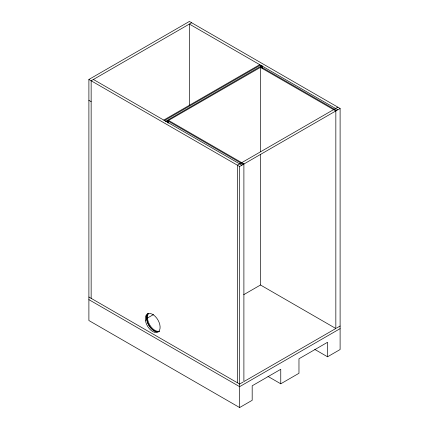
<?xml version="1.0" encoding="UTF-8"?>
<svg xmlns="http://www.w3.org/2000/svg" width="429" height="429" viewBox="0 0 429 429"><rect width="100%" height="100%" fill="white"/><g stroke="black" fill="none" stroke-linecap="round" stroke-linejoin="round"><path stroke-width="0.64" d="M268.007 376.437L280.759 383.799L280.759 369.294L252.182 385.794L252.182 400.3L239.623 407.55L88.889 320.527L88.889 79.467L189.377 21.45L340.111 108.473L340.111 349.533L327.547 356.789L314.795 349.421M191.64 22.753L91.152 80.77L91.152 298.332M163.755 120.077L259.722 64.672M164.505 120.511L260.473 65.106L260.473 66.447M165.766 121.235L261.728 65.728L262.51 66.179L262.51 68.291M165.766 121.134L166.543 121.584L262.51 66.179M260.5 151.791L260.5 67.444L261.25 67.004L336.593 110.505M337.848 107.17L237.36 165.186L237.36 382.748M167.798 122.871L167.798 120.86L243.141 164.355L243.892 163.921L243.892 381.59L335.837 328.501L335.837 110.939L260.5 67.444M88.889 79.467L239.623 166.49L340.111 108.473M147.195 318.189L153.475 314.564M243.726 294.685L260.5 285.006L335.837 328.501M243.141 382.024L239.623 384.052L88.889 297.029M336.593 328.067L340.111 326.035M340.111 328.646L239.623 386.663L88.889 299.64M280.759 383.799L298.97 373.284L298.97 358.778L327.547 342.283L327.547 356.789M337.848 109.781L189.377 24.062L189.377 105.732M243.892 163.921L168.554 120.426L168.554 123.107M93.415 79.467L241.881 165.186M88.889 100.354L91.152 101.657M260.5 154.467L260.5 285.006M239.623 166.49L239.623 407.55M159.513 331.252A10.661 6.156 60 0 1 149.834 325.107A10.661 6.156 60 0 1 148.632 313.309M159.175 331.542A10.661 6.156 60 0 1 158.129 331.853M156.96 331.874A10.661 6.156 60 0 1 152.279 329.547M151.807 329.118A10.661 6.156 60 0 1 146.809 315.83M146.949 315.363A10.661 6.156 60 0 1 147.791 313.797M158.832 331.499A10.478 6.049 60 0 1 149.061 325.509A10.478 6.049 60 0 1 148.091 313.717M145.388 320.179A10.478 6.049 60 0 0 157.411 332.319A10.478 6.049 60 0 0 155.298 316.479A10.478 6.049 60 0 0 145.388 320.179"/></g></svg>
